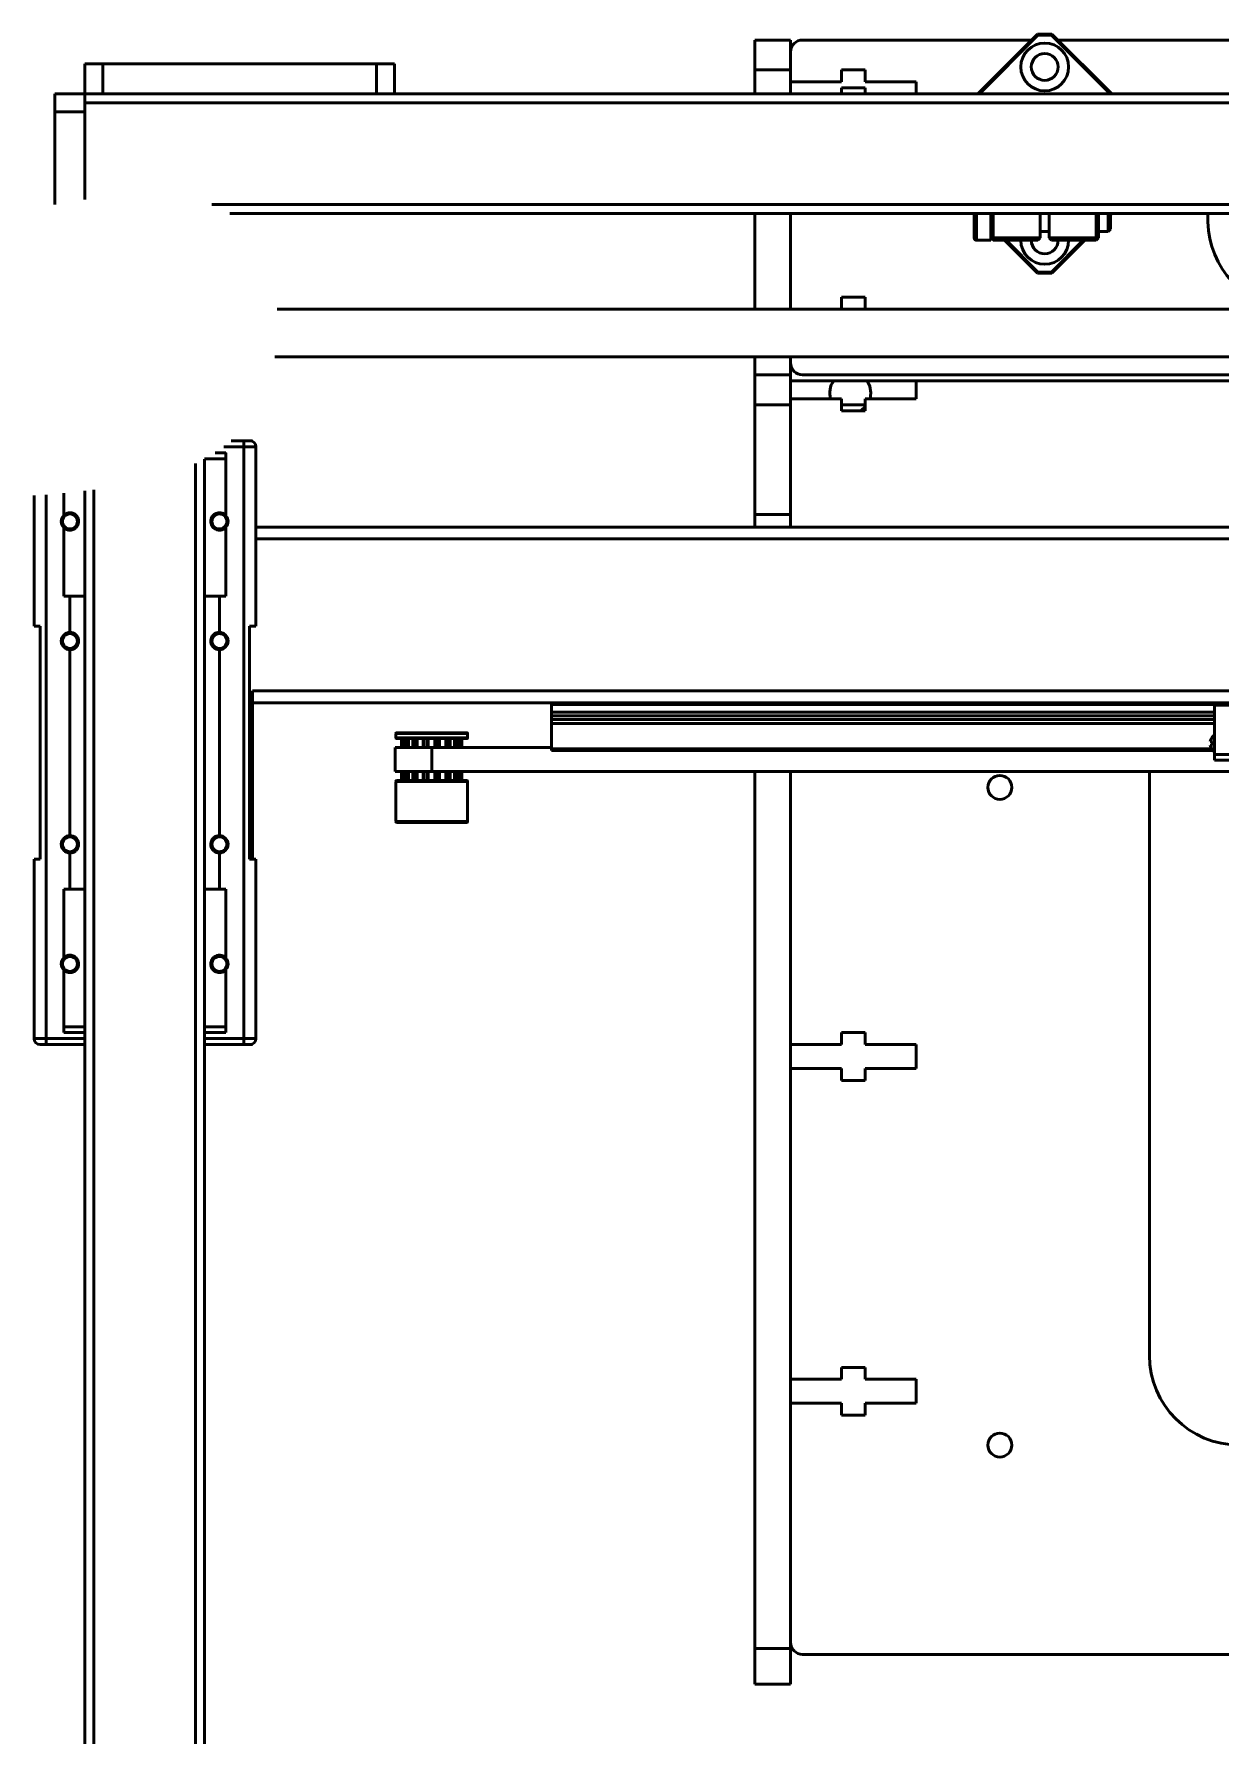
# Model space of a CAD drawing. Header units: millimetres. Extents: x -1615 to 4166, y 5 to 3174.
# Drawn here: x -326 to -193.6, y 1870.6 to 2060.4 of the extents above; entities that cross this region are included whole.
import ezdxf

# ---------------------------------------------------------------- set-up
doc = ezdxf.new("R2010")
doc.units = ezdxf.units.MM
doc.header["$LTSCALE"] = 0.25
doc.layers.add('Net dam', color=7, linetype='Continuous', lineweight=50)

msp = doc.modelspace()

# ---------------------------------------------------------------- linework, layer by layer
at = {"layer": 'Net dam'}
for p, q in [((-241.623, 2059.741), (-245.623, 2059.741)), ((-245.623, 2059.741), (-245.623, 2056.408)), ((-241.623, 2059.741), (-241.623, 2056.408)), ((-214.766, 2059.741), (-240.29, 2059.741)), ((-220.766, 2053.741), (-214.099, 2060.408)), ((-214.044, 2060.274), (-220.577, 2053.741)), ((-214.044, 2060.274), (-214.099, 2060.408)), ((-214.099, 2060.408), (-212.481, 2060.408)), ((-212.536, 2060.274), (-214.044, 2060.274)), ((-212.481, 2060.408), (-212.536, 2060.274)), ((-206.003, 2053.741), (-212.536, 2060.274)), ((-212.481, 2060.408), (-205.815, 2053.741)), ((-124.766, 2059.741), (-211.815, 2059.741)), ((-320.29, 2053.741), (-320.29, 2057.074)), ((-320.29, 2057.074), (-318.29, 2057.074)), ((-318.29, 2057.074), (-318.29, 2053.741)), ((-287.787, 2057.074), (-318.29, 2057.074)), ((-287.787, 2053.741), (-287.787, 2057.074)), ((-287.787, 2057.074), (-285.787, 2057.074)), ((-285.787, 2057.074), (-285.787, 2053.741)), ((-241.623, 2056.408), (-245.623, 2056.408)), ((-245.623, 2056.408), (-245.623, 2053.741)), ((-241.623, 2056.408), (-241.623, 2053.741)), ((-235.957, 2056.408), (-233.29, 2056.408)), ((-235.957, 2055.074), (-235.957, 2056.408)), ((-233.29, 2056.408), (-233.29, 2055.074)), ((-323.623, 2053.741), (-320.29, 2053.741)), ((-323.623, 2051.741), (-323.623, 2053.741)), ((-323.623, 2053.741), (-323.623, 2041.412)), ((-320.29, 2052.741), (-320.29, 2053.741)), ((-320.29, 2053.741), (-319.29, 2053.741)), ((-318.29, 2053.741), (-319.29, 2053.741)), ((-287.787, 2053.741), (-318.29, 2053.741)), ((-286.787, 2053.741), (-287.787, 2053.741)), ((-286.787, 2053.741), (-49.793, 2053.741)), ((-241.623, 2055.074), (-235.957, 2055.074)), ((-235.957, 2054.407), (-233.29, 2054.407)), ((-235.957, 2053.741), (-235.957, 2054.407)), ((-233.29, 2055.074), (-227.623, 2055.074)), ((-233.29, 2054.407), (-233.29, 2053.741)), ((-227.623, 2055.074), (-227.623, 2053.741)), ((-320.29, 2051.741), (-323.623, 2051.741)), ((-323.623, 2051.741), (-323.623, 2041.412)), ((-320.29, 2049.607), (-320.29, 2052.741)), ((-320.29, 2052.741), (-16.29, 2052.741)), ((-320.29, 2051.741), (-320.29, 2041.951)), ((-16.29, 2041.407), (-306.137, 2041.407)), ((-304.115, 2040.407), (-29.623, 2040.407)), ((-245.623, 2040.407), (-245.623, 2029.741)), ((-241.623, 2040.407), (-241.623, 2029.741)), ((-221.157, 2037.674), (-221.157, 2040.407)), ((-220.89, 2040.407), (-220.89, 2037.407)), ((-219.29, 2039.895), (-219.29, 2040.407)), ((-219.023, 2040.407), (-219.023, 2039.741)), ((-213.79, 2037.674), (-213.79, 2040.407)), ((-212.79, 2040.407), (-212.79, 2037.674)), ((-207.557, 2037.674), (-207.557, 2040.407)), ((-207.29, 2040.407), (-207.29, 2037.674)), ((-206.217, 2038.408), (-206.217, 2040.407)), ((-205.815, 2040.407), (-205.957, 2040.265)), ((-205.957, 2040.407), (-205.957, 2038.668)), ((-219.29, 2039.895), (-219.29, 2039.587)), ((-219.023, 2039.741), (-219.29, 2039.895)), ((-219.29, 2039.587), (-219.023, 2039.741)), ((-219.29, 2037.674), (-219.29, 2039.587)), ((-219.023, 2039.741), (-219.023, 2037.674)), ((-213.79, 2038.408), (-212.79, 2038.408)), ((-207.29, 2038.408), (-206.217, 2038.408)), ((-206.217, 2038.408), (-205.957, 2038.668)), ((-220.89, 2037.407), (-219.29, 2037.407)), ((-219.29, 2037.674), (-219.29, 2037.407)), ((-219.29, 2037.674), (-219.023, 2037.674)), ((-219.29, 2037.674), (-219.023, 2037.407)), ((-219.023, 2037.674), (-213.79, 2037.674)), ((-219.023, 2037.407), (-219.023, 2037.674)), ((-214.057, 2037.407), (-219.023, 2037.407)), ((-214.099, 2033.741), (-217.766, 2037.407)), ((-217.577, 2037.407), (-214.044, 2033.874)), ((-214.057, 2037.407), (-213.79, 2037.674)), ((-212.79, 2037.674), (-207.557, 2037.674)), ((-212.79, 2037.674), (-212.523, 2037.407)), ((-212.536, 2033.874), (-209.003, 2037.407)), ((-207.557, 2037.407), (-212.523, 2037.407)), ((-208.815, 2037.407), (-212.481, 2033.741)), ((-207.557, 2037.674), (-207.557, 2037.407)), ((-207.557, 2037.674), (-207.29, 2037.674)), ((-207.557, 2037.407), (-207.29, 2037.674)), ((-214.044, 2033.874), (-214.099, 2033.741)), ((-212.481, 2033.741), (-214.099, 2033.741)), ((-214.044, 2033.874), (-212.536, 2033.874)), ((-212.481, 2033.741), (-212.536, 2033.874)), ((-235.957, 2031.074), (-233.29, 2031.074)), ((-235.957, 2029.741), (-235.957, 2031.074)), ((-233.29, 2031.074), (-233.29, 2029.741)), ((-48.29, 2029.741), (-298.87, 2029.741)), ((-299.124, 2024.407), (-48.29, 2024.407)), ((-245.623, 2024.407), (-245.623, 2022.408)), ((-241.623, 2024.407), (-241.623, 2022.408)), ((-241.623, 2022.408), (-245.623, 2022.408)), ((-245.623, 2019.074), (-245.623, 2022.408)), ((-241.623, 2022.408), (-241.623, 2019.074)), ((-94.957, 2021.741), (-241.623, 2021.741)), ((-240.29, 2022.408), (-96.29, 2022.408)), ((-227.623, 2021.741), (-227.623, 2019.741)), ((-235.957, 2019.741), (-241.623, 2019.741)), ((-235.957, 2018.407), (-235.957, 2019.741)), ((-233.29, 2019.741), (-233.29, 2018.407)), ((-227.623, 2019.741), (-233.29, 2019.741)), ((-232.66, 2020.407), (-232.758, 2019.741)), ((-241.623, 2019.074), (-245.623, 2019.074)), ((-245.623, 2019.074), (-245.623, 2006.834)), ((-241.623, 2019.074), (-241.623, 2006.834)), ((-235.957, 2019.067), (-233.29, 2019.067)), ((-233.29, 2018.407), (-235.957, 2018.407)), ((-305.757, 2013.727), (-304.559, 2013.727)), ((-302.559, 2014.393), (-304.797, 2014.393)), ((-303.972, 2015.06), (-302.559, 2015.06)), ((-302.559, 2014.393), (-302.559, 2015.06)), ((-302.559, 2015.06), (-301.893, 2015.06)), ((-302.559, 1948.393), (-302.559, 2014.393)), ((-301.226, 2014.393), (-302.559, 2014.393)), ((-301.893, 2015.06), (-301.623, 2015.06)), ((-301.623, 2015.06), (-301.623, 2015.003)), ((-301.226, 2014.393), (-301.226, 1994.393)), ((-307.957, 1795.741), (-307.957, 2012.52)), ((-304.559, 2013.06), (-306.957, 2013.06)), ((-306.957, 1795.741), (-306.957, 2013.022)), ((-304.559, 2013.06), (-304.559, 2006.693)), ((-325.957, 1994.393), (-325.957, 2008.939)), ((-324.623, 2009.044), (-324.623, 1948.393)), ((-322.623, 2009.223), (-322.623, 2006.76)), ((-320.29, 1795.741), (-320.29, 2009.477)), ((-319.29, 1795.741), (-319.29, 2009.603)), ((-241.623, 2006.834), (-245.623, 2006.834)), ((-245.623, 2006.834), (-245.623, 2005.441)), ((-241.623, 2006.834), (-241.623, 2005.441)), ((-322.623, 2005.36), (-322.623, 1997.727)), ((-304.559, 2005.427), (-304.559, 1997.727)), ((-301.226, 2005.441), (-35.29, 2005.441)), ((-301.226, 2004.107), (-35.29, 2004.107)), ((-320.29, 1997.727), (-322.623, 1997.727)), ((-321.957, 1997.727), (-321.957, 1993.693)), ((-304.559, 1997.727), (-306.957, 1997.727)), ((-305.29, 1997.727), (-305.29, 1993.693)), ((-325.29, 1994.393), (-325.957, 1994.393)), ((-325.29, 1968.393), (-325.29, 1994.393)), ((-301.226, 1994.393), (-301.957, 1994.393)), ((-301.957, 1994.393), (-301.957, 1968.393)), ((-321.957, 1991.76), (-321.957, 1971.027)), ((-305.29, 1991.76), (-305.29, 1971.027)), ((-301.623, 1987.176), (-34.957, 1987.176)), ((-301.623, 1987.176), (-301.623, 1968.393)), ((-301.623, 1985.843), (-194.377, 1985.843)), ((-268.29, 1985.643), (-268.29, 1985.843)), ((-194.377, 1985.643), (-268.29, 1985.643)), ((-268.29, 1984.81), (-268.29, 1985.643)), ((-194.377, 1985.843), (-189.177, 1985.843)), ((-194.377, 1985.576), (-194.377, 1985.843)), ((-194.377, 1985.576), (-194.377, 1980.063)), ((-189.177, 1985.576), (-194.377, 1985.576)), ((-268.29, 1984.81), (-194.377, 1984.81)), ((-268.29, 1984.375), (-268.29, 1984.81)), ((-268.29, 1984.375), (-194.377, 1984.375)), ((-268.29, 1983.977), (-268.29, 1984.375)), ((-268.29, 1983.977), (-194.377, 1983.977)), ((-268.29, 1983.542), (-268.29, 1983.977)), ((-268.29, 1983.542), (-194.377, 1983.542)), ((-268.29, 1980.709), (-268.29, 1983.542)), ((-285.623, 1982.409), (-285.623, 1981.943)), ((-277.946, 1982.409), (-285.623, 1982.409)), ((-285.623, 1981.943), (-277.946, 1981.943)), ((-285.523, 1982.509), (-278.038, 1982.509)), ((-278.038, 1981.843), (-285.523, 1981.843)), ((-284.989, 1981.843), (-284.989, 1980.843)), ((-284.988, 1981.843), (-284.988, 1980.843)), ((-284.923, 1981.843), (-284.923, 1980.843)), ((-284.791, 1981.843), (-284.791, 1980.843)), ((-284.575, 1981.843), (-284.575, 1980.843)), ((-284.561, 1981.843), (-284.561, 1980.843)), ((-284.368, 1981.843), (-284.368, 1980.843)), ((-284.218, 1981.843), (-284.218, 1980.843)), ((-283.726, 1981.843), (-283.726, 1980.843)), ((-283.686, 1981.843), (-283.686, 1980.843)), ((-283.394, 1981.843), (-283.394, 1980.843)), ((-283.251, 1981.843), (-283.251, 1980.843)), ((-282.572, 1981.843), (-282.572, 1980.843)), ((-282.498, 1981.843), (-282.498, 1980.843)), ((-282.151, 1981.843), (-282.151, 1980.843)), ((-282.036, 1981.843), (-282.036, 1980.843)), ((-281.289, 1981.843), (-281.289, 1980.843)), ((-281.176, 1981.843), (-281.176, 1980.843)), ((-280.828, 1981.843), (-280.828, 1980.843)), ((-280.751, 1980.843), (-280.751, 1981.843)), ((-280.065, 1981.843), (-280.065, 1980.843)), ((-279.922, 1981.843), (-279.922, 1980.843)), ((-279.625, 1981.843), (-279.625, 1980.843)), ((-279.584, 1980.843), (-279.584, 1981.843)), ((-279.077, 1981.843), (-279.077, 1980.843)), ((-278.928, 1981.843), (-278.928, 1980.843)), ((-278.727, 1981.843), (-278.727, 1980.843)), ((-278.713, 1980.843), (-278.713, 1981.843)), ((-278.478, 1981.843), (-278.478, 1980.843)), ((-278.343, 1981.843), (-278.343, 1980.843)), ((-278.27, 1981.843), (-278.27, 1980.843)), ((-278.269, 1980.843), (-278.269, 1981.843)), ((-278.257, 1980.843), (-278.257, 1981.843)), ((-278.038, 1982.509), (-277.723, 1982.509)), ((-277.723, 1981.843), (-278.038, 1981.843)), ((-277.623, 1982.409), (-277.946, 1982.409)), ((-277.946, 1981.943), (-277.623, 1981.943)), ((-277.623, 1981.943), (-277.623, 1982.409)), ((-194.839, 1981.513), (-194.587, 1981.513)), ((-194.612, 1982.026), (-194.587, 1982.026)), ((-285.685, 1980.843), (-285.685, 1978.176)), ((-285.685, 1980.843), (-281.623, 1980.843)), ((-281.623, 1980.843), (-281.623, 1978.176)), ((-281.623, 1980.843), (-268.29, 1980.843)), ((-268.29, 1980.709), (-194.671, 1980.709)), ((-268.29, 1980.509), (-268.29, 1980.709)), ((-194.532, 1980.509), (-268.29, 1980.509)), ((-194.587, 1981.106), (-194.839, 1981.106)), ((-194.587, 1980.593), (-194.612, 1980.593)), ((-194.377, 1980.063), (-189.177, 1980.063)), ((-194.377, 1980.063), (-194.377, 1979.443)), ((-189.177, 1979.443), (-194.377, 1979.443)), ((-285.685, 1978.176), (-281.623, 1978.176)), ((-284.989, 1978.176), (-284.989, 1977.176)), ((-284.988, 1978.176), (-284.988, 1977.176)), ((-284.923, 1978.176), (-284.923, 1977.176)), ((-284.791, 1978.176), (-284.791, 1977.176)), ((-284.575, 1978.176), (-284.575, 1977.176)), ((-284.561, 1978.176), (-284.561, 1977.176)), ((-284.368, 1978.176), (-284.368, 1977.176)), ((-284.218, 1978.176), (-284.218, 1977.176)), ((-283.726, 1978.176), (-283.726, 1977.176)), ((-283.686, 1978.176), (-283.686, 1977.176)), ((-283.394, 1978.176), (-283.394, 1977.176)), ((-283.251, 1978.176), (-283.251, 1977.176)), ((-282.572, 1978.176), (-282.572, 1977.176)), ((-282.498, 1978.176), (-282.498, 1977.176)), ((-282.151, 1978.176), (-282.151, 1977.176)), ((-282.036, 1978.176), (-282.036, 1977.176)), ((-281.623, 1978.176), (-189.616, 1978.176)), ((-281.289, 1978.176), (-281.289, 1977.176)), ((-281.176, 1978.176), (-281.176, 1977.176)), ((-280.828, 1978.176), (-280.828, 1977.176)), ((-280.751, 1977.176), (-280.751, 1978.176)), ((-280.065, 1978.176), (-280.065, 1977.176)), ((-279.922, 1978.176), (-279.922, 1977.176)), ((-279.625, 1978.176), (-279.625, 1977.176)), ((-279.584, 1977.176), (-279.584, 1978.176)), ((-279.077, 1978.176), (-279.077, 1977.176)), ((-278.928, 1978.176), (-278.928, 1977.176)), ((-278.727, 1978.176), (-278.727, 1977.176)), ((-278.713, 1977.176), (-278.713, 1978.176)), ((-278.478, 1978.176), (-278.478, 1977.176)), ((-278.343, 1978.176), (-278.343, 1977.176)), ((-278.27, 1978.176), (-278.27, 1977.176)), ((-278.269, 1977.176), (-278.269, 1978.176)), ((-278.257, 1977.176), (-278.257, 1978.176)), ((-245.623, 1978.176), (-245.623, 1880.408)), ((-241.623, 1978.176), (-241.623, 1880.408)), ((-201.623, 1978.176), (-201.623, 1913.074)), ((-285.623, 1977.076), (-285.623, 1972.609)), ((-277.623, 1977.076), (-285.623, 1977.076)), ((-285.523, 1977.176), (-277.723, 1977.176)), ((-277.623, 1972.609), (-277.623, 1977.076)), ((-285.623, 1972.609), (-277.623, 1972.609)), ((-277.723, 1972.509), (-285.523, 1972.509)), ((-325.957, 1948.393), (-325.957, 1968.393)), ((-325.957, 1968.393), (-325.29, 1968.393)), ((-321.957, 1969.093), (-321.957, 1965.06)), ((-305.29, 1969.093), (-305.29, 1965.06)), ((-301.957, 1968.393), (-301.226, 1968.393)), ((-301.226, 1968.393), (-301.226, 1948.393)), ((-322.623, 1957.427), (-322.623, 1965.06)), ((-320.29, 1965.06), (-322.623, 1965.06)), ((-304.559, 1965.06), (-306.957, 1965.06)), ((-304.559, 1957.36), (-304.559, 1965.06)), ((-322.623, 1949.727), (-322.623, 1956.027)), ((-304.559, 1949.727), (-304.559, 1956.094)), ((-322.623, 1949.727), (-320.29, 1949.727)), ((-320.29, 1949.06), (-322.623, 1949.06)), ((-306.957, 1949.727), (-304.559, 1949.727)), ((-304.559, 1949.06), (-306.957, 1949.06)), ((-235.957, 1949.074), (-233.29, 1949.074)), ((-235.957, 1947.741), (-235.957, 1949.074)), ((-233.29, 1949.074), (-233.29, 1947.741)), ((-325.957, 1948.393), (-324.623, 1948.393)), ((-324.623, 1947.727), (-325.29, 1947.727)), ((-324.623, 1948.393), (-324.623, 1947.727)), ((-324.623, 1948.393), (-320.29, 1948.393)), ((-320.29, 1947.727), (-324.623, 1947.727)), ((-306.957, 1948.393), (-302.559, 1948.393)), ((-302.559, 1947.727), (-306.957, 1947.727)), ((-302.559, 1948.393), (-301.226, 1948.393)), ((-302.559, 1948.393), (-302.559, 1947.727)), ((-301.893, 1947.727), (-302.559, 1947.727)), ((-301.623, 1947.727), (-301.893, 1947.727)), ((-301.623, 1947.784), (-301.623, 1947.727)), ((-241.623, 1947.741), (-235.957, 1947.741)), ((-233.29, 1947.741), (-227.623, 1947.741)), ((-227.623, 1947.741), (-227.623, 1945.074)), ((-235.957, 1945.074), (-241.623, 1945.074)), ((-235.957, 1943.741), (-235.957, 1945.074)), ((-233.29, 1943.741), (-235.957, 1943.741)), ((-233.29, 1945.074), (-233.29, 1943.741)), ((-227.623, 1945.074), (-233.29, 1945.074)), ((-235.957, 1911.741), (-233.29, 1911.741)), ((-235.957, 1910.407), (-235.957, 1911.741)), ((-233.29, 1911.741), (-233.29, 1910.407)), ((-241.623, 1910.407), (-235.957, 1910.407)), ((-233.29, 1910.407), (-227.623, 1910.407)), ((-227.623, 1910.407), (-227.623, 1907.741)), ((-235.957, 1907.741), (-241.623, 1907.741)), ((-235.957, 1906.407), (-235.957, 1907.741)), ((-233.29, 1907.741), (-233.29, 1906.407)), ((-227.623, 1907.741), (-233.29, 1907.741)), ((-233.29, 1906.407), (-235.957, 1906.407)), ((-241.623, 1880.408), (-245.623, 1880.408)), ((-245.623, 1880.408), (-245.623, 1876.407)), ((-241.623, 1880.408), (-241.623, 1876.407)), ((-240.29, 1879.741), (-96.29, 1879.741)), ((-241.623, 1876.407), (-245.623, 1876.407))]:
    msp.add_line(p, q, dxfattribs=at)
at = {"layer": 'Net dam', "flags": 128}
for points in [[(-233.091, 2021.748), (-232.784, 2021.153), (-232.66, 2020.407)], [(-233.29, 2018.827), (-233.7, 2018.484), (-233.827, 2018.407)]]:
    msp.add_lwpolyline(points, dxfattribs=at)
at = {"layer": 'Net dam'}
for centre, radius in [((-213.29, 2056.741), 2.667), ((-213.29, 2056.741), 1.5), ((-321.957, 2006.06), 0.833), ((-305.29, 2006.06), 0.833), ((-321.957, 1992.727), 0.833), ((-305.29, 1992.727), 0.833), ((-218.29, 1976.407), 1.333), ((-321.957, 1970.06), 0.833), ((-305.29, 1970.06), 0.833), ((-321.957, 1956.727), 0.833), ((-305.29, 1956.727), 0.833), ((-218.29, 1903.074), 1.333)]:
    msp.add_circle(centre, radius, dxfattribs=at)
for centre, radius, start, end in [((-240.29, 2058.407), 1.333, 90, 180), ((-184.957, 2039.741), 10.167, 176.2402, 259.61114), ((-220.89, 2037.674), 0.267, 180, 270), ((-213.29, 2037.407), 2.667, 180, 360), ((-213.29, 2037.407), 1.5, 180, 0), ((-240.29, 2023.741), 1.333, 180, 270), ((-234.957, 2020.407), 2.297, 144.29701, 196.87043), ((-301.893, 2014.393), 0.667, 0, 90), ((-321.957, 2006.06), 0.967, 133.60282, 226.39718), ((-305.29, 2006.06), 0.967, 319.09831, 40.90169), ((-321.957, 1992.727), 0.967, 90, 270), ((-305.29, 1992.727), 0.967, 270, 90), ((-285.523, 1982.409), 0.1, 90, 180), ((-285.523, 1981.943), 0.1, 180, 270), ((-277.723, 1982.409), 0.1, 0, 90), ((-277.723, 1981.943), 0.1, 270, 0), ((-193.777, 1981.309), 1.1, 123.05573, 139.33564), ((-193.777, 1981.309), 1.1, 220.66436, 236.94427), ((-285.523, 1977.076), 0.1, 90, 180), ((-277.723, 1977.076), 0.1, 0, 90), ((-285.523, 1972.609), 0.1, 180, 270), ((-277.723, 1972.609), 0.1, 270, 0), ((-321.957, 1970.06), 0.967, 90, 270), ((-305.29, 1970.06), 0.967, 270, 90), ((-321.957, 1956.727), 0.967, 133.60282, 226.39718), ((-305.29, 1956.727), 0.967, 319.09831, 40.90169), ((-325.29, 1948.393), 0.667, 180, 270), ((-301.893, 1948.393), 0.667, 270, 0), ((-191.623, 1913.074), 10, 180, 270), ((-240.29, 1881.074), 1.333, 180, 270)]:
    msp.add_arc(centre, radius, start, end, dxfattribs=at)
for points, knots in [([(-304.559, 2013.727), (-304.559, 2013.714), (-304.559, 2013.693), (-304.559, 2013.54), (-304.559, 2013.372), (-304.559, 2013.207), (-304.559, 2013.103), (-304.559, 2013.06)], [0, 0, 0, 0, 0.3429819, 0.575096, 0.7532717, 0.8980276, 1, 1, 1, 1]), ([(-322.623, 2005.36), (-322.516, 2005.281), (-322.302, 2005.123), (-321.907, 2005.069), (-321.536, 2005.161), (-321.245, 2005.38), (-321.065, 2005.647), (-320.981, 2005.945), (-320.994, 2006.242), (-321.085, 2006.506), (-321.245, 2006.733), (-321.474, 2006.916), (-321.776, 2007.03), (-322.135, 2007.034), (-322.43, 2006.926), (-322.581, 2006.796), (-322.623, 2006.76)], [0, 0, 0, 0, 0.0934126, 0.1853197, 0.2874814, 0.359284, 0.4197809, 0.4805518, 0.5344552, 0.5861264, 0.6407111, 0.7024501, 0.7752486, 0.8620085, 0.961451, 1, 1, 1, 1]), ([(-304.559, 2006.693), (-304.662, 2006.784), (-304.858, 2006.96), (-305.239, 2007.049), (-305.611, 2007), (-305.926, 2006.813), (-306.14, 2006.557), (-306.254, 2006.257), (-306.265, 2005.951), (-306.192, 2005.678), (-306.049, 2005.441), (-305.838, 2005.245), (-305.554, 2005.111), (-305.207, 2005.075), (-304.849, 2005.164), (-304.652, 2005.343), (-304.559, 2005.427)], [0, 0, 0, 0, 0.089901, 0.1732301, 0.2709348, 0.3446356, 0.4056982, 0.4670918, 0.5204293, 0.5700713, 0.6213682, 0.6785396, 0.7454128, 0.8251841, 0.918141, 1, 1, 1, 1]), ([(-321.957, 1991.76), (-321.838, 1991.772), (-321.615, 1991.795), (-321.321, 1991.975), (-321.119, 1992.216), (-321.006, 1992.488), (-320.978, 1992.768), (-321.028, 1993.034), (-321.143, 1993.27), (-321.339, 1993.492), (-321.624, 1993.661), (-321.844, 1993.683), (-321.957, 1993.693)], [0, 0, 0, 0, 0.1377507, 0.2581352, 0.353319, 0.4332302, 0.5134379, 0.5866999, 0.6610188, 0.7444136, 0.8692016, 1, 1, 1, 1]), ([(-305.29, 1993.693), (-305.409, 1993.681), (-305.632, 1993.659), (-305.926, 1993.478), (-306.128, 1993.237), (-306.241, 1992.966), (-306.269, 1992.686), (-306.218, 1992.419), (-306.104, 1992.184), (-305.907, 1991.961), (-305.623, 1991.792), (-305.403, 1991.771), (-305.29, 1991.76)], [0, 0, 0, 0, 0.1377505, 0.2581346, 0.3533105, 0.4332314, 0.513439, 0.5867008, 0.6610196, 0.7444144, 0.869202, 1, 1, 1, 1]), ([(-194.587, 1982.026), (-194.66, 1981.928), (-194.776, 1981.771), (-194.822, 1981.583), (-194.839, 1981.513)], [0, 0, 0, 0, 0.6290237, 1, 1, 1, 1]), ([(-194.587, 1981.513), (-194.602, 1981.419), (-194.624, 1981.283), (-194.596, 1981.148), (-194.587, 1981.106)], [0, 0, 0, 0, 0.6845964, 1, 1, 1, 1]), ([(-194.839, 1981.106), (-194.806, 1980.988), (-194.753, 1980.8), (-194.632, 1980.649), (-194.587, 1980.593)], [0, 0, 0, 0, 0.6290106, 1, 1, 1, 1]), ([(-321.957, 1969.093), (-321.838, 1969.106), (-321.615, 1969.128), (-321.321, 1969.309), (-321.119, 1969.549), (-321.006, 1969.821), (-320.978, 1970.101), (-321.028, 1970.368), (-321.143, 1970.603), (-321.339, 1970.826), (-321.624, 1970.994), (-321.844, 1971.016), (-321.957, 1971.027)], [0, 0, 0, 0, 0.13775102, 0.25813584, 0.35331222, 0.43322362, 0.51344267, 0.58670488, 0.66102393, 0.74441151, 0.86919979, 1, 1, 1, 1]), ([(-305.29, 1971.027), (-305.409, 1971.015), (-305.632, 1970.992), (-305.926, 1970.812), (-306.128, 1970.571), (-306.241, 1970.299), (-306.269, 1970.019), (-306.218, 1969.752), (-306.104, 1969.517), (-305.907, 1969.295), (-305.623, 1969.126), (-305.403, 1969.104), (-305.29, 1969.093)], [0, 0, 0, 0, 0.1377529, 0.2581378, 0.3533143, 0.4332257, 0.5134338, 0.5866962, 0.6610249, 0.7444127, 0.8692012, 1, 1, 1, 1]), ([(-322.623, 1957.427), (-322.516, 1957.506), (-322.302, 1957.664), (-321.907, 1957.718), (-321.536, 1957.626), (-321.245, 1957.407), (-321.065, 1957.14), (-320.981, 1956.842), (-320.994, 1956.545), (-321.085, 1956.281), (-321.244, 1956.054), (-321.474, 1955.871), (-321.776, 1955.757), (-322.135, 1955.752), (-322.43, 1955.861), (-322.581, 1955.991), (-322.623, 1956.027)], [0, 0, 0, 0, 0.0934131, 0.1853215, 0.2874853, 0.3592883, 0.4197796, 0.4805509, 0.534462, 0.5861266, 0.6407173, 0.7024524, 0.7752513, 0.8620117, 0.9614546, 1, 1, 1, 1]), ([(-304.559, 1956.094), (-304.662, 1956.003), (-304.858, 1955.827), (-305.239, 1955.738), (-305.611, 1955.787), (-305.926, 1955.974), (-306.14, 1956.23), (-306.254, 1956.529), (-306.265, 1956.836), (-306.192, 1957.109), (-306.049, 1957.346), (-305.838, 1957.542), (-305.554, 1957.676), (-305.207, 1957.712), (-304.849, 1957.623), (-304.652, 1957.444), (-304.559, 1957.36)], [0, 0, 0, 0, 0.0899012, 0.1732304, 0.2709344, 0.3446387, 0.4057014, 0.4670951, 0.5204327, 0.5700678, 0.6213648, 0.6785363, 0.7454123, 0.8251838, 0.9181408, 1, 1, 1, 1]), ([(-322.623, 1949.06), (-322.623, 1949.073), (-322.623, 1949.094), (-322.623, 1949.246), (-322.623, 1949.415), (-322.623, 1949.58), (-322.623, 1949.684), (-322.623, 1949.727)], [0, 0, 0, 0, 0.3396172, 0.5724842, 0.75154, 0.8975134, 1, 1, 1, 1]), ([(-304.559, 1949.727), (-304.559, 1949.666), (-304.559, 1949.545), (-304.559, 1949.368), (-304.559, 1949.201), (-304.559, 1949.082), (-304.559, 1949.067), (-304.559, 1949.06)], [0, 0, 0, 0, 0.1434603, 0.2863201, 0.481377, 0.7470695, 1, 1, 1, 1])]:
    msp.add_open_spline(points, degree=3, knots=knots, dxfattribs=at)

doc.saveas('drawing.dxf')
